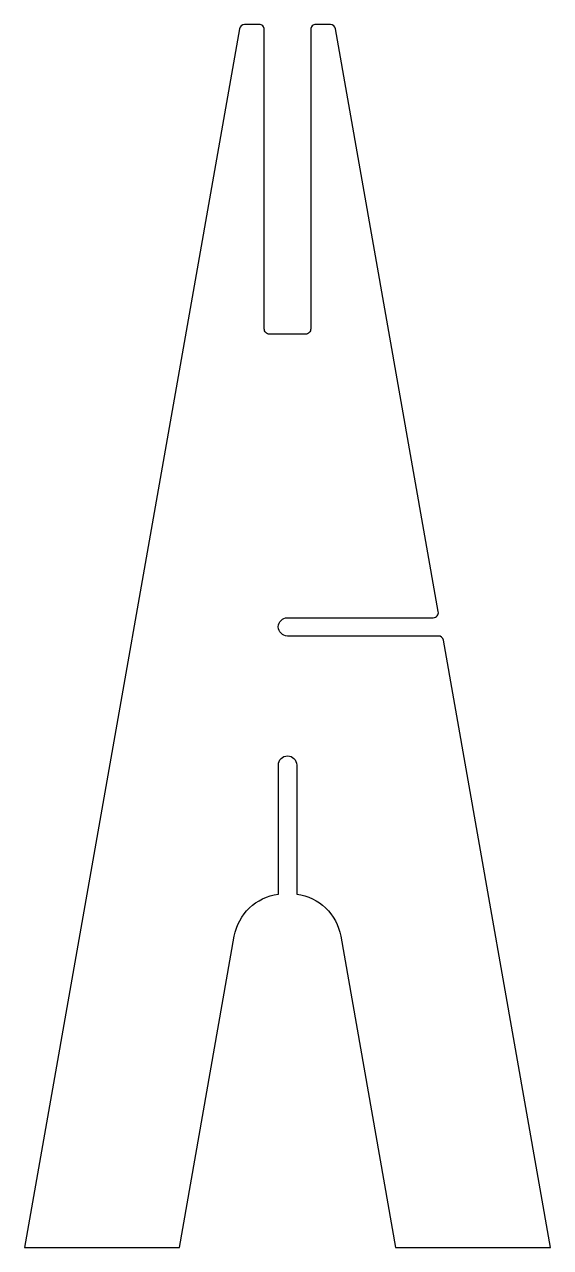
# Model space of a CAD drawing. Header units: millimetres. Extents: x 0 to 102, y 0 to 237.
import ezdxf

# ---------------------------------------------------------------- set-up
doc = ezdxf.new("R2010")
doc.units = ezdxf.units.MM

msp = doc.modelspace()

# ---------------------------------------------------------------- linework, layer by layer
msp.add_lwpolyline([(60.24, 236.17, 0.36397), (59.25, 237), (56.44, 237, 0.414214), (55.44, 236), (55.44, 178, -0.414214), (54.44, 177), (47.44, 177, -0.414214), (46.44, 178), (46.44, 236, 0.414214), (45.44, 237), (42.63, 237, 0.36397), (41.64, 236.17), (0, 0), (30, 0), (40.64, 60.32, -0.326963), (49.17, 68.5), (49.17, 93.5, -1), (52.72, 93.5), (52.72, 68.5, -0.326963), (61.25, 60.32), (71.88, 0), (101.88, 0), (81.13, 117.67, 0.36397), (80.15, 118.5), (50.94, 118.5, -1), (50.94, 122.05), (79.17, 122.05, 0.466308), (80.15, 123.22)], format="xyb", close=True)

doc.saveas('drawing.dxf')
